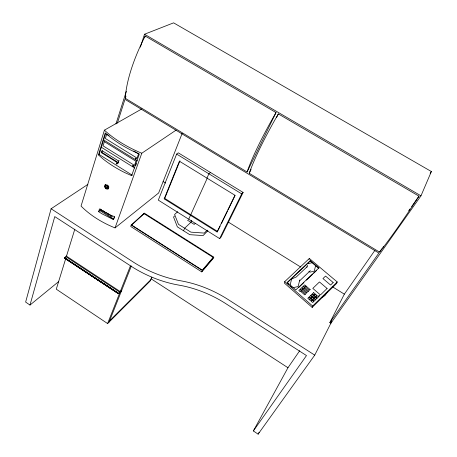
<?xml version="1.0" encoding="UTF-8"?>
<svg xmlns="http://www.w3.org/2000/svg" width="457" height="457" viewBox="0 0 457 457"><rect width="100%" height="100%" fill="white"/><g stroke="black" fill="none" stroke-linecap="round" stroke-linejoin="round"><path stroke-width="0.69" d="M66.779 255.949L65.859 256.668A2.394 0.748 -55.1 0 0 64.797 257.811L64.603 258.251L64.865 258.085A1.805 0.566 -55 0 1 65.145 257.777M284.722 281.632L284.403 283.106L312.177 307.407L336.655 283.426L337.215 281.952L309.343 258.473L284.722 281.632L312.634 306.019L312.177 307.407M315.621 265.631L314.267 271.127L309.909 272.166L308.926 271.332M290.264 284.574L291.595 279.038L296.267 276.976L307.161 266.682M306.927 267.259L307.39 265.288M87.881 184.388L51.098 208.769L25.632 302.083L29.996 305.048L58.587 281.655M309.063 259.507L309.343 258.473M310.154 261.147L310.297 260.627L318.912 267.893L318.757 268.402L310.154 261.147L287.105 282.883L288.624 284.208M29.996 305.048L54.76 216.595L130.279 265.671A79.735 47.939 23.1 0 0 178.858 285.111A97.118 71.315 28.9 0 1 226.775 304.282L306.481 355.569L253.355 430.945L258.125 434.15L314.73 355.135L331.833 321.362M141.836 108.915L104.413 130.159L81.043 206.061A66.528 37.977 20.3 0 0 115.05 227.9L158.63 192.985L182.189 133.313M65.694 258.713L56.28 289.184L107.606 323.562L150.25 280.935L151.873 277.148M74.828 229.163L66.476 256.183L120.248 291.606L130.354 266.06M98.432 154.923L105.247 132.913L110.023 136.98A72.057 34.721 21.4 0 0 132.673 150.981L139.351 153.98L131.639 175.677L125.121 172.763A70.424 35.783 21.1 0 1 103.065 158.967L98.432 154.923L99.135 154.483L105.75 133.176M101.334 152.644L101.86 152.324L118.523 162.715L118.009 163.052L101.334 152.644L101.974 150.587L118.694 161.007L119.208 160.67M101.86 152.324L102.345 150.776M115.941 123.961L126.332 91.337M140.396 47.157L144.509 34.241L173.603 22.85L431.368 171.529L420.983 195.825L330.874 323.259L329.845 322.613L344.344 294.159L374.98 250.242M117.358 123.144L124.972 99.34L378.887 253.052L329.845 322.613M144.772 37.405L145.2 36.052L276.039 112.571L247.088 171.986L125.304 98.301L125.949 96.273M105.361 184.685L104.722 186.627L106.167 188.712L108.252 188.861L108.897 186.924M114.421 217.241L113.445 219.589L101.962 213.802L98.598 211.648L99.512 208.895L110.434 215.093L114.616 216.692M98.598 211.648L99.946 210.654L100.494 209.003M131.193 225.067L130.725 226.483L201.788 271.898L213.168 258.491L213.802 257.154L144.315 213.162L131.193 225.067L202.417 270.55L213.802 257.154M101.317 209.415L101.014 210.334L102.991 211.597L103.293 210.683M118.009 163.052L118.694 161.007M104.287 211.317L103.979 212.231L105.955 213.499L106.27 212.585M143.995 214.099L144.315 213.162M113.445 219.589L114.404 216.858M135.769 165.474L136.466 163.503M115.05 227.9L141.79 153.232L176.071 130.136M107.606 323.562L119.797 292.743L121.316 291.292M109.103 322.065L131.37 265.957M176.631 154.078L158.311 200.132L219.646 238.6L221.074 237.052L243.124 192.448L178.304 152.844L176.631 154.078L241.707 193.882L243.124 192.448M164.189 198.864L179.407 161.212L234.955 195.27L217.104 231.973L164.189 198.864L164.743 198.407L179.961 160.79M183.537 230.751L184.662 228.22L190.872 222.313L191.734 220.388M188.724 219.206L207.204 178.316M206.975 178.116L208.889 173.809L210.431 172.478M201.788 271.898L202.417 270.55M217.104 231.973L220.051 226.409M221.588 223.245L227.432 211.231M228.049 209.969L235.127 195.425M276.456 117.746L278.336 113.913L418.989 196.173A86.653 5.918 -56.9 0 1 379.544 252.121L249.225 173.277L251.104 169.444M219.646 238.6L241.707 193.882M121.768 290.155L119.688 292.143A2.428 0.531 -56 0 0 118.689 293.348L118.706 293.594A1.834 0.4 -56 0 1 119.625 292.714L119.797 292.743M258.125 434.15L259.125 432.276M253.355 430.945L287.967 367.731L299.712 350.713M327.315 292.046L325.036 295.433L322.225 297.438M430.146 173.283L431.368 171.529M379.544 252.121L382.006 248.625M382.829 247.46L383.652 246.294M408.718 210.746L409.946 208.998M411.591 206.667L418.989 196.173M207.884 230.688L203.085 235.578L189.735 234.664L177.356 226.849L173.534 216.989L174.563 216.064M207.135 230.162L204.262 233.087L190.883 232.145L178.458 224.313L174.608 214.459L177.699 211.705M109.594 320.837L150.753 279.753M312.634 306.019L337.215 281.952M195.196 223.439L194.202 224.404L187.547 220.228M318.912 267.893L295.839 289.915L287.219 282.392L310.297 260.627M298.792 287.464L303.911 282.58M306.47 280.135L312.611 274.269M313.639 273.292L316.707 270.355M310.343 270.653L299.484 280.969L299.741 279.975L298.135 286.51L293.708 287.579M307.807 263.746L312.165 262.712M106.053 185.822L107.098 185.896L107.823 186.942L107.498 187.913L106.458 187.838M144.509 34.241L420.983 195.825M109.097 135.712L106.687 134.227L105.361 138.488L137.071 158.128L138.562 153.923L133.752 150.953M103.648 139.951L137.403 160.881M163.109 181.555L165.531 183.057M228.569 222.228L300.7 267.042M332.216 286.63L344.344 294.159M101.374 147.274L134.832 168.102M99.135 154.483L132.302 175.208M164.743 198.407L217.589 231.465M99.946 210.654L113.65 219.423M314.73 355.135L229.048 300.129A97.741 71.189 28.9 0 0 180.875 280.821A80.152 47.745 23.2 0 1 132.027 261.238L51.098 208.769M151.09 278.799L287.967 367.731M65.859 256.668L119.688 292.143M64.768 257.851L118.66 293.388M64.745 257.891L118.609 293.474M64.694 257.971L118.563 293.554M64.637 258.091L118.649 293.668M64.626 258.125L118.58 293.737M64.603 258.222L118.523 293.782M290.652 285.979L292.172 287.304M107.812 185.353L108.538 186.399M116.786 163.183L117.066 163.846M116.341 163.263L116.621 163.926M133.25 165.525L133.53 166.194L132.964 166.337L132.684 165.668L133.347 165.457L133.627 166.125L133.061 166.268L132.781 165.6M135.815 158.271L136.095 158.945L135.523 159.093L135.243 158.419L135.912 158.202L136.192 158.882L135.62 159.03L135.341 158.351M65.42 257.531A1.805 0.566 -55 0 1 65.551 257.44M249.225 173.277A83.797 11.642 -59.6 0 1 278.336 113.913M125.304 98.301A81.26 27.306 -62.5 0 1 145.2 36.052M247.088 171.986A83.757 11.922 -59.6 0 1 276.039 112.571M141.79 153.232A72.177 34.635 21.4 0 1 104.413 130.159M319.072 295.399L318.9 296.176L319.734 295.97L319.072 295.399M104.373 141.653L103.065 145.846L134.495 165.388L135.963 161.252L104.373 141.653M105.19 184.805L104.55 186.747L105.995 188.832L108.081 188.981L108.726 187.044L107.281 184.954L105.19 184.805M105.881 185.942L105.561 186.913L106.287 187.953L107.326 188.033L107.652 187.062L106.927 186.016L105.881 185.942M107.264 213.219L106.949 214.133L108.932 215.401L109.246 214.487L107.264 213.219M110.24 215.121L109.926 216.035L111.914 217.304L112.228 216.395L110.24 215.121M213.168 257.405L202.314 270.161L131.616 225.021L144.115 213.676L213.168 257.405M313.85 301.403L312.679 302.545L311.348 301.386L312.519 300.243L313.85 301.403M315.41 299.878L314.239 301.02L312.908 299.866L314.079 298.724L315.41 299.878M316.964 298.364L315.798 299.501L314.467 298.347L315.633 297.21L316.964 298.364M318.512 296.85L317.352 297.981L316.021 296.833L317.181 295.696L318.512 296.85M327.092 288.47L320.448 294.959L312.805 288.378L319.46 281.958L327.092 288.47M333.182 282.523L330.6 285.048L322.962 278.57L325.55 276.074L333.182 282.523M310.749 298.707L309.578 299.843L310.903 300.997L312.074 299.861L310.749 298.707M312.308 297.187L311.137 298.324L312.468 299.478L313.633 298.341L312.308 297.187M313.862 295.679L312.697 296.81L314.022 297.964L315.187 296.827L313.862 295.679M315.416 294.171L314.25 295.302L315.576 296.45L316.741 295.313L315.416 294.171M308.983 297.17L307.812 298.301L309.138 299.455L310.309 298.318L308.983 297.17M310.543 295.656L309.372 296.787L310.697 297.941L311.868 296.804L310.543 295.656M312.097 294.148L310.931 295.279L312.257 296.427L313.422 295.296L312.097 294.148M313.645 292.646L312.485 293.771L313.81 294.919L314.97 293.788L313.645 292.646M305.465 294.108L304.682 294.862L300.963 291.623L301.746 290.875L305.465 294.108M307.024 292.606L306.247 293.354L302.523 290.126L303.305 289.378L307.024 292.606M308.578 291.103L307.801 291.852L304.082 288.63L304.859 287.887L308.578 291.103M310.132 289.607L309.355 290.355L305.636 287.139L306.413 286.396L310.132 289.607M301.306 290.492L300.135 291.617L298.832 290.481L300.003 289.355L301.306 290.492M302.865 289.001L301.7 290.121L300.392 288.984L301.563 287.864L302.865 289.001M304.425 287.504L303.259 288.624L301.951 287.493L303.117 286.373L304.425 287.504M305.973 286.019L304.813 287.133L303.505 286.002L304.67 284.888L305.973 286.019M116.889 163.12L116.238 163.332L116.518 163.994L117.169 163.783L116.889 163.12"/></g></svg>
